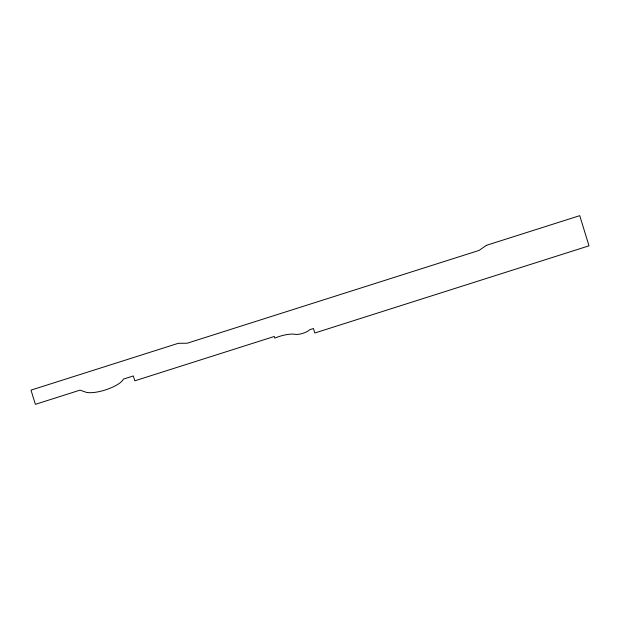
<?xml version="1.0" encoding="UTF-8"?>
<svg xmlns="http://www.w3.org/2000/svg" width="620" height="620" viewBox="0 0 620 620"><rect width="100%" height="100%" fill="white"/><g stroke="black" fill="none" stroke-linecap="round" stroke-linejoin="round"><path stroke-width="0.93" d="M486.406 245.334L479.113 250.41L187.147 343.24L178.312 343.294L31 390.127L35.363 404.341L80.034 390.135L86.234 392.321A21.312 6.618 -17.7 0 0 107.431 389.252A21.312 6.618 -17.7 0 0 123.403 379.107L133.316 375.953L134.804 380.82L274.296 336.466L274.792 338.086A18.561 5.766 -17.7 0 1 295.391 334.335A8.703 2.705 -17.7 0 0 303.033 333.281A8.703 2.705 -17.7 0 0 309.737 329.685L313.449 328.507L314.828 332.994L589 245.822L579.746 215.659L486.406 245.334"/></g></svg>
